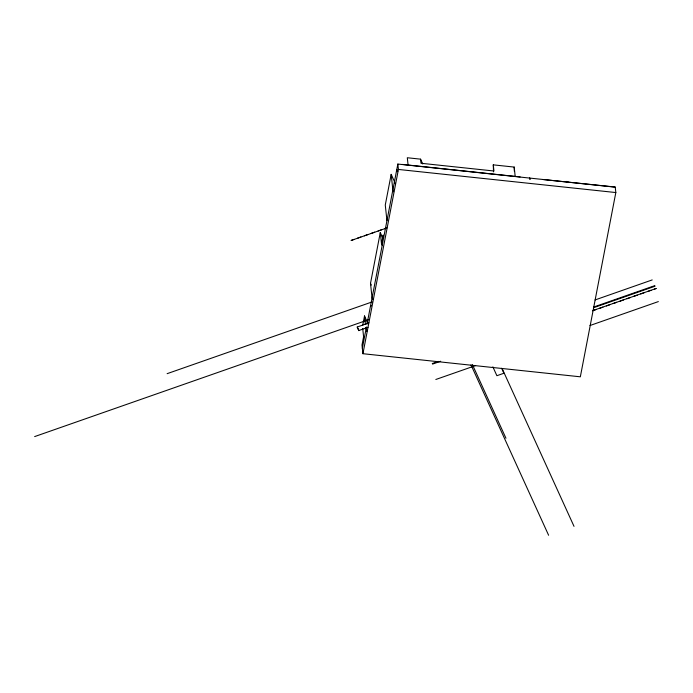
<?xml version="1.0" encoding="UTF-8"?>
<svg xmlns="http://www.w3.org/2000/svg" width="693" height="693" viewBox="0 0 693 693"><rect width="100%" height="100%" fill="white"/><g stroke="black" fill="none" stroke-linecap="round" stroke-linejoin="round"><path stroke-width="1.04" d="M394.638 181.947L391.181 174.359L385.273 205.033L386.945 220.66M372.817 299.662L372.063 297.921L370.504 283.359L380.292 232.527L382.891 238.479M362.699 325.433L364.518 315.956L367.801 323.536M382.233 245.469L381.496 243.78L383.168 235.083L383.524 238.401M362.344 348.336L366.424 326.949M366.987 324.263L397.843 164.068L615.254 187.171M543.225 179.522L615.237 187.032L615.826 192.55L580.336 376.81L362.924 353.707L398.414 169.447L397.843 164.068M351.212 240.393L354.054 239.388M357.484 238.201L360.914 236.98M364.353 235.793L367.784 234.581M371.223 233.394L374.653 232.172M378.092 230.986L381.522 229.773M384.953 228.586L386.677 227.971M351.23 240.445L386.876 227.962M167.126 373.674L372.089 301.931M34.65 436.59L368.789 319.62M357.224 327.035L358.861 330.622L357.224 327.035L368.901 322.843M358.853 330.526L367.966 327.33M595.036 299.948L652.2 279.929M432.267 363.539L438.392 361.391M593.554 307.077L654.798 285.637M432.527 364.102L440.696 361.244M593.814 307.649L655.058 286.209M592.602 310.663L656.098 288.487M592.645 310.759L596.075 309.546M599.506 308.35L602.945 307.138M606.375 305.951L609.814 304.738M613.244 303.543L616.675 302.33M620.114 301.143L623.544 299.922M626.983 298.735L630.413 297.522M633.852 296.335L637.283 295.114M640.713 293.927L644.152 292.715M647.583 291.528L651.013 290.306M654.452 289.12L656.115 288.522M435.819 379.487L475.632 365.558M589.96 325.528L658.35 301.594M492.879 366.84L496.881 375.71L503.898 373.25L501.654 368.252M493.52 171.881L493.286 164.856L514.197 167.074L515.202 176.542M422.765 163.998L420.556 159.156L407.302 157.744L408.099 165.159M402.356 164.414L520.096 176.923M398.414 169.447L615.826 192.55M566.649 181.41L568.555 182.45M502.243 368.797L574.021 526.359M396.812 169.681L397.652 171.535M396.699 169.716L397.643 171.656M395.27 183.922L394.395 181.999M393.685 191.814L392.853 189.977L391.181 174.359M472.418 364.631L505.959 438.245M470.997 364.89L548.613 535.256M370.504 283.359L371.257 285.1M366.805 331.445L365.748 327.442M367.446 321.639L367.827 322.566M529.798 178.066L530.058 179.236M529.677 178.084L529.937 179.262M493.286 164.856L493.944 171.006L420.989 163.262L420.556 159.156M380.292 232.527L381.496 243.78M364.518 315.956L365.41 324.307M362.716 328.534L363.591 336.746L361.997 345.027L362.924 353.707M514.197 167.074L514.336 171.275M371.552 305.821A3.682 3.093 -6.1 0 1 370.495 305.847"/></g></svg>
